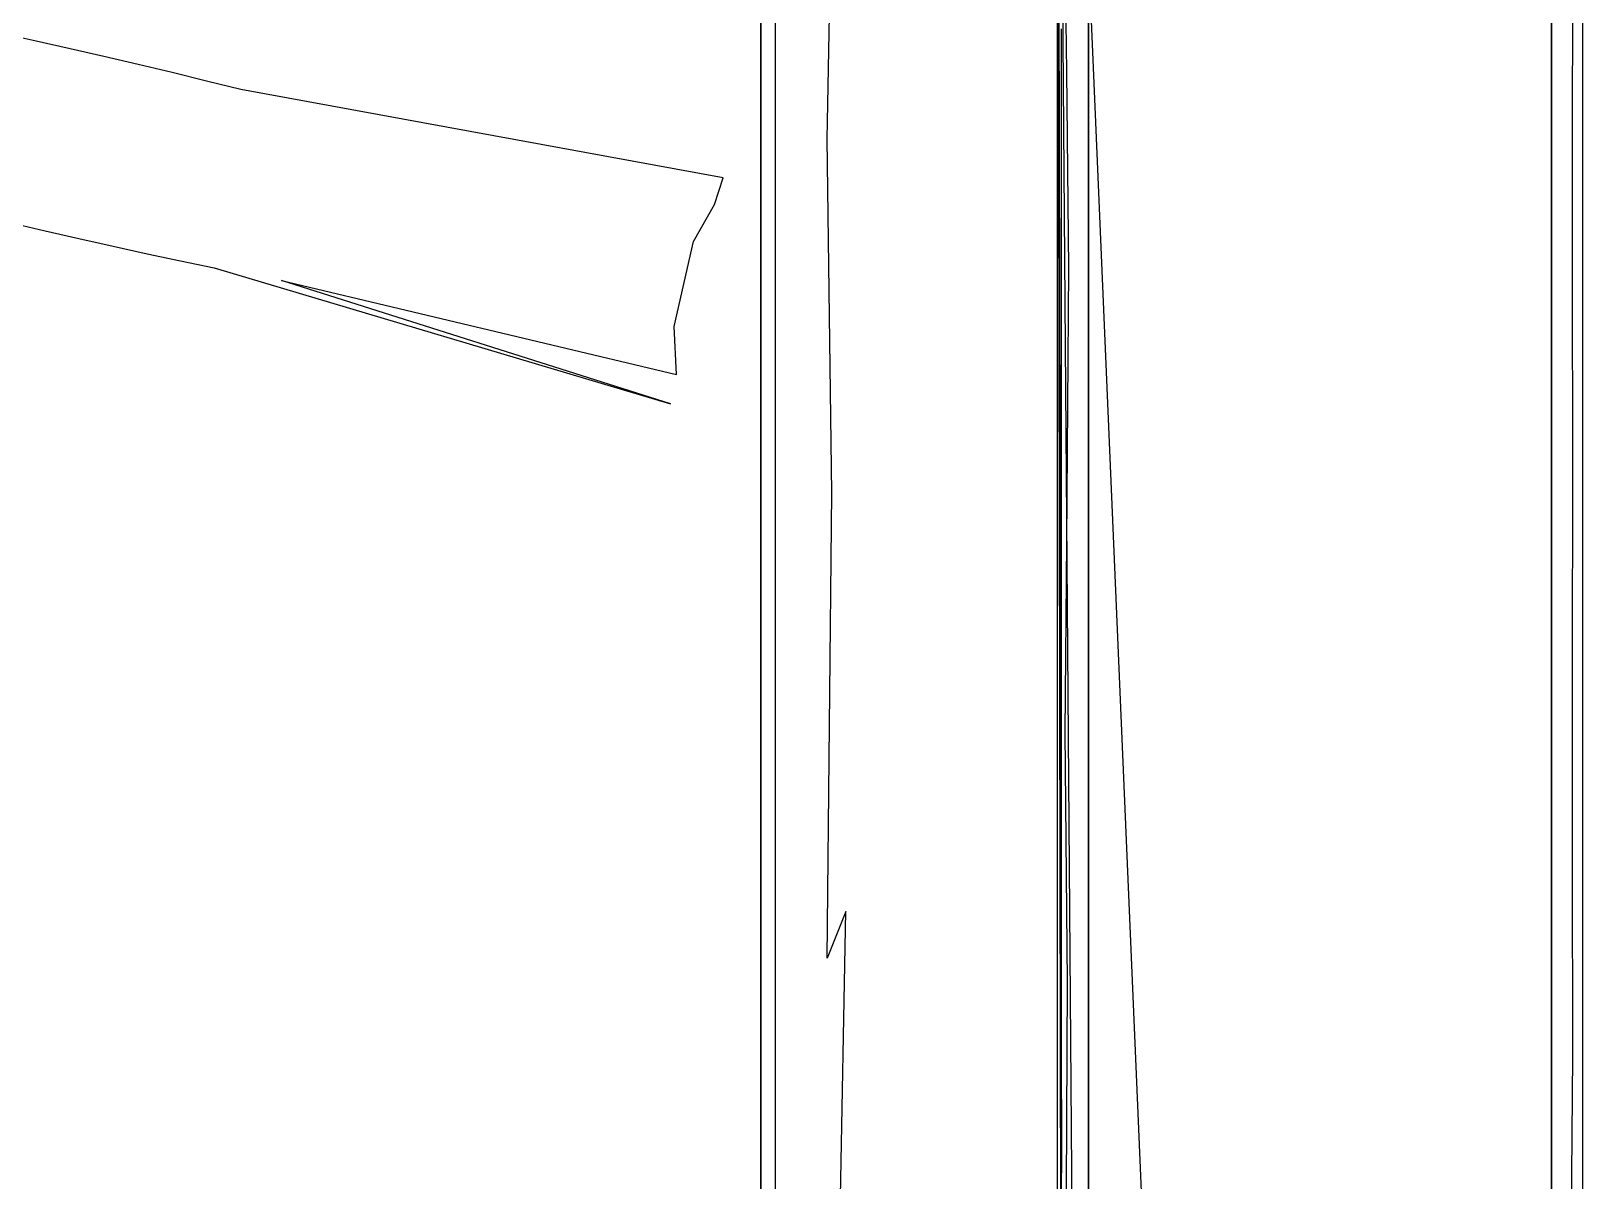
# Model space of a CAD drawing. Extents: x -23.2 to 18.8, y -18.4 to 11.3.
# Drawn here: x 4.4619 to 4.9561, y -0.2562 to 0.11 of the extents above; entities that cross this region are included whole.
import ezdxf

# ---------------------------------------------------------------- set-up
doc = ezdxf.new("R2010")
doc.units = 0
doc.layers.add('FURNISHINGELEMENT', color=8, linetype='Continuous')

msp = doc.modelspace()

# ---------------------------------------------------------------- linework, layer by layer
at = {"layer": 'FURNISHINGELEMENT'}
for p, q in [((4.94614, -0.40976, 4.10996), (4.94614, 0.53418, 4.10996)), ((4.94614, -0.35976, 4.09656), (4.94614, 0.53418, 4.09656)), ((4.95614, -0.40976, 4.09996), (4.95614, 0.53418, 4.09996)), ((4.78856, 0.37145, 4.09996), (4.79008, -0.25364, 4.09996)), ((4.78856, 0.37145, 4.09996), (4.79008, -0.37509, 4.09996)), ((4.78856, 0.37145, 4.09996), (4.79008, -0.40196, 4.09996)), ((4.78856, 0.37145, 4.09996), (4.79008, -0.41153, 4.09996)), ((4.78856, 0.37145, 4.09996), (4.79454, -0.42816, 4.09996)), ((4.78856, 0.37145, 4.09996), (4.82335, -0.44479, 4.09996)), ((4.78864, 0.36576, 4.09996), (4.78864, -0.41153, 4.09996)), ((4.79864, 0.36576, 4.10996), (4.79864, -0.41153, 4.10996)), ((4.79864, 0.36576, 4.09656), (4.79864, -0.36153, 4.09656)), ((4.69436, -0.36952, 3.81737), (4.69436, 0.26048, 3.81737)), ((4.95282, 0.09171, 4.10741), (4.95353, 0.17532, 4.1067)), ((4.95282, 0.09171, 4.10741), (4.95353, 0.17532, 4.1067)), ((4.79864, 0.07428, 4.10996), (4.79864, 0.17144, 4.10996)), ((4.71539, 0.07556, 3.79922), (4.71724, 0.16603, 3.79631)), ((4.79092, 0.15603, 4.10633), (4.79167, 0.09715, 4.10714)), ((4.79092, 0.15603, 4.10633), (4.79167, 0.09715, 4.10714)), ((4.69436, 0.12975, 3.81737), (4.69436, -0.00099, 3.81737)), ((4.94614, 0.12121, 4.10996), (4.94614, 0.06221, 4.10996)), ((4.699, 0.10694, 3.81731), (4.699, 0.11805, 3.81731)), ((4.4635, 0.1068, 4.15838), (4.45192, 0.10933, 4.15857)), ((4.79008, 0.09857, 4.09996), (4.79008, 0.11071, 4.09996)), ((4.79008, 0.09857, 4.09996), (4.79008, 0.11071, 4.09996)), ((4.79008, 0.09857, 4.09996), (4.79008, 0.11071, 4.09996)), ((4.79008, 0.09857, 4.09996), (4.79008, 0.11071, 4.09996)), ((4.79008, 0.09857, 4.09996), (4.79008, 0.11071, 4.09996)), ((4.79008, 0.09857, 4.09996), (4.79008, 0.11071, 4.09996)), ((4.47431, 0.10435, 4.15832), (4.4635, 0.1068, 4.15838)), ((4.48511, 0.1019, 4.15826), (4.47431, 0.10435, 4.15832)), ((4.699, 0.09945, 3.81731), (4.699, 0.10694, 3.81731)), ((4.49599, 0.09934, 4.15834), (4.48511, 0.1019, 4.15826)), ((4.50686, 0.09678, 4.15841), (4.49599, 0.09934, 4.15834)), ((4.699, 0.08695, 3.81731), (4.699, 0.09945, 3.81731)), ((4.51777, 0.09408, 4.15866), (4.50686, 0.09678, 4.15841)), ((4.52868, 0.09138, 4.1589), (4.51777, 0.09408, 4.15866)), ((4.79008, 0.09801, 4.09996), (4.79008, 0.09857, 4.09996)), ((4.79008, 0.09801, 4.09996), (4.79008, 0.09857, 4.09996)), ((4.79008, 0.09801, 4.09996), (4.79008, 0.09857, 4.09996)), ((4.79008, 0.09801, 4.09996), (4.79008, 0.09857, 4.09996)), ((4.79008, 0.09801, 4.09996), (4.79008, 0.09857, 4.09996)), ((4.79008, 0.09801, 4.09996), (4.79008, 0.09857, 4.09996)), ((4.79008, 0.08642, 4.09996), (4.79008, 0.09801, 4.09996)), ((4.79008, 0.08642, 4.09996), (4.79008, 0.09801, 4.09996)), ((4.79008, 0.08642, 4.09996), (4.79008, 0.09801, 4.09996)), ((4.79008, 0.08642, 4.09996), (4.79008, 0.09801, 4.09996)), ((4.79008, 0.08642, 4.09996), (4.79008, 0.09801, 4.09996)), ((4.79008, 0.08642, 4.09996), (4.79008, 0.09801, 4.09996)), ((4.79167, 0.09715, 4.10714), (4.7923, 0.03437, 4.1077)), ((4.79167, 0.09715, 4.10714), (4.7923, 0.03437, 4.1077)), ((4.68235, 0.06327, 4.14628), (4.52868, 0.09138, 4.1589)), ((4.95279, 0.03163, 4.10743), (4.95282, 0.09171, 4.10741)), ((4.95279, 0.03163, 4.10743), (4.95282, 0.09171, 4.10741)), ((4.699, 0.08084, 3.81731), (4.699, 0.08695, 3.81731)), ((4.79008, 0.07889, 4.09996), (4.79008, 0.08642, 4.09996)), ((4.79008, 0.07889, 4.09996), (4.79008, 0.08642, 4.09996)), ((4.79008, 0.07889, 4.09996), (4.79008, 0.08642, 4.09996)), ((4.79008, 0.07889, 4.09996), (4.79008, 0.08642, 4.09996)), ((4.79008, 0.07889, 4.09996), (4.79008, 0.08642, 4.09996)), ((4.79008, 0.07889, 4.09996), (4.79008, 0.08642, 4.09996)), ((4.699, 0.06695, 3.81731), (4.699, 0.08084, 3.81731)), ((4.71688, -0.03706, 3.79688), (4.71539, 0.07556, 3.79922)), ((4.79008, 0.07428, 4.09996), (4.79008, 0.07889, 4.09996)), ((4.79008, 0.07428, 4.09996), (4.79008, 0.07889, 4.09996)), ((4.79008, 0.07428, 4.09996), (4.79008, 0.07889, 4.09996)), ((4.79008, 0.07428, 4.09996), (4.79008, 0.07889, 4.09996)), ((4.79008, 0.07428, 4.09996), (4.79008, 0.07889, 4.09996)), ((4.79008, 0.07428, 4.09996), (4.79008, 0.07889, 4.09996)), ((4.79008, 0.06213, 4.09996), (4.79008, 0.07428, 4.09996)), ((4.79008, 0.06213, 4.09996), (4.79008, 0.07428, 4.09996)), ((4.79008, 0.06213, 4.09996), (4.79008, 0.07428, 4.09996)), ((4.79008, 0.06213, 4.09996), (4.79008, 0.07428, 4.09996)), ((4.79008, 0.06213, 4.09996), (4.79008, 0.07428, 4.09996)), ((4.79008, 0.06213, 4.09996), (4.79008, 0.07428, 4.09996)), ((4.79864, -0.02288, 4.10996), (4.79864, 0.07428, 4.10996)), ((4.699, 0.06224, 3.81731), (4.699, 0.06695, 3.81731)), ((4.6796, 0.05474, 4.16116), (4.68235, 0.06327, 4.14628)), ((4.699, 0.04696, 3.81731), (4.699, 0.06224, 3.81731)), ((4.79008, 0.05976, 4.09996), (4.79008, 0.06213, 4.09996)), ((4.79008, 0.05976, 4.09996), (4.79008, 0.06213, 4.09996)), ((4.79008, 0.05976, 4.09996), (4.79008, 0.06213, 4.09996)), ((4.79008, 0.05976, 4.09996), (4.79008, 0.06213, 4.09996)), ((4.79008, 0.05976, 4.09996), (4.79008, 0.06213, 4.09996)), ((4.79008, 0.05976, 4.09996), (4.79008, 0.06213, 4.09996)), ((4.79008, 0.04999, 4.09996), (4.79008, 0.05976, 4.09996)), ((4.79008, 0.04999, 4.09996), (4.79008, 0.05976, 4.09996)), ((4.79008, 0.04999, 4.09996), (4.79008, 0.05976, 4.09996)), ((4.79008, 0.04999, 4.09996), (4.79008, 0.05976, 4.09996)), ((4.79008, 0.04999, 4.09996), (4.79008, 0.05976, 4.09996)), ((4.79008, 0.04999, 4.09996), (4.79008, 0.05976, 4.09996)), ((4.94614, 0.06221, 4.10996), (4.94614, -0.00057, 4.10996)), ((4.67288, 0.043, 4.17216), (4.6796, 0.05474, 4.16116)), ((4.79008, 0.04503, 4.09996), (4.79008, 0.04999, 4.09996)), ((4.79008, 0.04503, 4.09996), (4.79008, 0.04999, 4.09996)), ((4.79008, 0.04503, 4.09996), (4.79008, 0.04999, 4.09996)), ((4.79008, 0.04503, 4.09996), (4.79008, 0.04999, 4.09996)), ((4.79008, 0.04503, 4.09996), (4.79008, 0.04999, 4.09996)), ((4.79008, 0.04503, 4.09996), (4.79008, 0.04999, 4.09996)), ((4.4556, 0.04894, 4.15795), (4.46638, 0.04643, 4.15793)), ((4.46638, 0.04643, 4.15793), (4.47716, 0.04393, 4.1579)), ((4.699, 0.04363, 3.81731), (4.699, 0.04696, 3.81731)), ((4.79008, 0.03784, 4.09996), (4.79008, 0.04503, 4.09996)), ((4.79008, 0.03784, 4.09996), (4.79008, 0.04503, 4.09996)), ((4.79008, 0.03784, 4.09996), (4.79008, 0.04503, 4.09996)), ((4.79008, 0.03784, 4.09996), (4.79008, 0.04503, 4.09996)), ((4.79008, 0.03784, 4.09996), (4.79008, 0.04503, 4.09996)), ((4.79008, 0.03784, 4.09996), (4.79008, 0.04503, 4.09996)), ((4.47716, 0.04393, 4.1579), (4.488, 0.04151, 4.15801)), ((4.488, 0.04151, 4.15801), (4.49884, 0.0391, 4.15812)), ((4.66674, 0.0159, 4.17182), (4.67288, 0.043, 4.17216)), ((4.699, 0.02697, 3.81731), (4.699, 0.04363, 3.81731)), ((4.49884, 0.0391, 4.15812), (4.50952, 0.03686, 4.1584)), ((4.50952, 0.03686, 4.1584), (4.52019, 0.03461, 4.15869)), ((4.52019, 0.03461, 4.15869), (4.66555, -0.00872, 4.14072)), ((4.79008, 0.03031, 4.09996), (4.79008, 0.03784, 4.09996)), ((4.79008, 0.03031, 4.09996), (4.79008, 0.03784, 4.09996)), ((4.79008, 0.03031, 4.09996), (4.79008, 0.03784, 4.09996)), ((4.79008, 0.03031, 4.09996), (4.79008, 0.03784, 4.09996)), ((4.79008, 0.03031, 4.09996), (4.79008, 0.03784, 4.09996)), ((4.79008, 0.03031, 4.09996), (4.79008, 0.03784, 4.09996)), ((4.54163, 0.03053, 4.15975), (4.66743, 0.00065, 4.15864)), ((4.66555, -0.00872, 4.14072), (4.54163, 0.03053, 4.15975)), ((4.79008, 0.0257, 4.09996), (4.79008, 0.03031, 4.09996)), ((4.79008, 0.0257, 4.09996), (4.79008, 0.03031, 4.09996)), ((4.79008, 0.0257, 4.09996), (4.79008, 0.03031, 4.09996)), ((4.79008, 0.0257, 4.09996), (4.79008, 0.03031, 4.09996)), ((4.79008, 0.0257, 4.09996), (4.79008, 0.03031, 4.09996)), ((4.79008, 0.0257, 4.09996), (4.79008, 0.03031, 4.09996)), ((4.7923, 0.03437, 4.1077), (4.79162, -0.05267, 4.10709)), ((4.7923, 0.03437, 4.1077), (4.79162, -0.05267, 4.10709)), ((4.95289, -0.02764, 4.10734), (4.95279, 0.03163, 4.10743)), ((4.95289, -0.02764, 4.10734), (4.95279, 0.03163, 4.10743)), ((4.699, 0.02503, 3.81731), (4.699, 0.02697, 3.81731)), ((4.699, 0.00697, 3.81731), (4.699, 0.02503, 3.81731)), ((4.79008, 0.01558, 4.09996), (4.79008, 0.0257, 4.09996)), ((4.79008, 0.01558, 4.09996), (4.79008, 0.0257, 4.09996)), ((4.79008, 0.01558, 4.09996), (4.79008, 0.0257, 4.09996)), ((4.79008, 0.01558, 4.09996), (4.79008, 0.0257, 4.09996)), ((4.79008, 0.01558, 4.09996), (4.79008, 0.0257, 4.09996)), ((4.79008, 0.01558, 4.09996), (4.79008, 0.0257, 4.09996)), ((4.66743, 0.00065, 4.15864), (4.66674, 0.0159, 4.17182)), ((4.79008, 0.01355, 4.09996), (4.79008, 0.01558, 4.09996)), ((4.79008, 0.01355, 4.09996), (4.79008, 0.01558, 4.09996)), ((4.79008, 0.01355, 4.09996), (4.79008, 0.01558, 4.09996)), ((4.79008, 0.01355, 4.09996), (4.79008, 0.01558, 4.09996)), ((4.79008, 0.01355, 4.09996), (4.79008, 0.01558, 4.09996)), ((4.79008, 0.01355, 4.09996), (4.79008, 0.01558, 4.09996)), ((4.79008, 0.00141, 4.09996), (4.79008, 0.01355, 4.09996)), ((4.79008, 0.00141, 4.09996), (4.79008, 0.01355, 4.09996)), ((4.79008, 0.00141, 4.09996), (4.79008, 0.01355, 4.09996)), ((4.79008, 0.00141, 4.09996), (4.79008, 0.01355, 4.09996)), ((4.79008, 0.00141, 4.09996), (4.79008, 0.01355, 4.09996)), ((4.79008, 0.00141, 4.09996), (4.79008, 0.01355, 4.09996)), ((4.699, 0.00642, 3.81731), (4.699, 0.00697, 3.81731)), ((4.699, -0.01218, 3.81731), (4.699, 0.00642, 3.81731)), ((4.79008, -0.01074, 4.09996), (4.79008, 0.00141, 4.09996)), ((4.79008, -0.01074, 4.09996), (4.79008, 0.00141, 4.09996)), ((4.79008, -0.01074, 4.09996), (4.79008, 0.00141, 4.09996)), ((4.79008, -0.01074, 4.09996), (4.79008, 0.00141, 4.09996)), ((4.79008, -0.01074, 4.09996), (4.79008, 0.00141, 4.09996)), ((4.79008, -0.01074, 4.09996), (4.79008, 0.00141, 4.09996)), ((4.69436, -0.00099, 3.81737), (4.69436, -0.11989, 3.81737)), ((4.94614, -0.00057, 4.10996), (4.94614, -0.06336, 4.10996)), ((4.699, -0.01302, 3.81731), (4.699, -0.01218, 3.81731)), ((4.699, -0.03079, 3.81731), (4.699, -0.01302, 3.81731)), ((4.79008, -0.01388, 4.09996), (4.79008, -0.01074, 4.09996)), ((4.79008, -0.01388, 4.09996), (4.79008, -0.01074, 4.09996)), ((4.79008, -0.01388, 4.09996), (4.79008, -0.01074, 4.09996)), ((4.79008, -0.01388, 4.09996), (4.79008, -0.01074, 4.09996)), ((4.79008, -0.01388, 4.09996), (4.79008, -0.01074, 4.09996)), ((4.79008, -0.01388, 4.09996), (4.79008, -0.01074, 4.09996)), ((4.79008, -0.02288, 4.09996), (4.79008, -0.01388, 4.09996)), ((4.79008, -0.02288, 4.09996), (4.79008, -0.01388, 4.09996)), ((4.79008, -0.02288, 4.09996), (4.79008, -0.01388, 4.09996)), ((4.79008, -0.02288, 4.09996), (4.79008, -0.01388, 4.09996)), ((4.79008, -0.02288, 4.09996), (4.79008, -0.01388, 4.09996)), ((4.79008, -0.02288, 4.09996), (4.79008, -0.01388, 4.09996)), ((4.79008, -0.02861, 4.09996), (4.79008, -0.02288, 4.09996)), ((4.79008, -0.02861, 4.09996), (4.79008, -0.02288, 4.09996)), ((4.79008, -0.02861, 4.09996), (4.79008, -0.02288, 4.09996)), ((4.79008, -0.02861, 4.09996), (4.79008, -0.02288, 4.09996)), ((4.79008, -0.02861, 4.09996), (4.79008, -0.02288, 4.09996)), ((4.79008, -0.02861, 4.09996), (4.79008, -0.02288, 4.09996)), ((4.79864, -0.12004, 4.10996), (4.79864, -0.02288, 4.10996)), ((4.79008, -0.03503, 4.09996), (4.79008, -0.02861, 4.09996)), ((4.79008, -0.03503, 4.09996), (4.79008, -0.02861, 4.09996)), ((4.79008, -0.03503, 4.09996), (4.79008, -0.02861, 4.09996)), ((4.79008, -0.03503, 4.09996), (4.79008, -0.02861, 4.09996)), ((4.79008, -0.03503, 4.09996), (4.79008, -0.02861, 4.09996)), ((4.79008, -0.03503, 4.09996), (4.79008, -0.02861, 4.09996)), ((4.95276, -0.09475, 4.10746), (4.95289, -0.02764, 4.10734)), ((4.95276, -0.09475, 4.10746), (4.95289, -0.02764, 4.10734)), ((4.699, -0.03301, 3.81731), (4.699, -0.03079, 3.81731)), ((4.699, -0.05217, 3.81731), (4.699, -0.03301, 3.81731)), ((4.71549, -0.18531, 3.79907), (4.71688, -0.03706, 3.79688)), ((4.79008, -0.04333, 4.09996), (4.79008, -0.03503, 4.09996)), ((4.79008, -0.04333, 4.09996), (4.79008, -0.03503, 4.09996)), ((4.79008, -0.04333, 4.09996), (4.79008, -0.03503, 4.09996)), ((4.79008, -0.04333, 4.09996), (4.79008, -0.03503, 4.09996)), ((4.79008, -0.04333, 4.09996), (4.79008, -0.03503, 4.09996)), ((4.79008, -0.04333, 4.09996), (4.79008, -0.03503, 4.09996)), ((4.79008, -0.04717, 4.09996), (4.79008, -0.04333, 4.09996)), ((4.79008, -0.04717, 4.09996), (4.79008, -0.04333, 4.09996)), ((4.79008, -0.04717, 4.09996), (4.79008, -0.04333, 4.09996)), ((4.79008, -0.04717, 4.09996), (4.79008, -0.04333, 4.09996)), ((4.79008, -0.04717, 4.09996), (4.79008, -0.04333, 4.09996)), ((4.79008, -0.04717, 4.09996), (4.79008, -0.04333, 4.09996)), ((4.79008, -0.05806, 4.09996), (4.79008, -0.04717, 4.09996)), ((4.79008, -0.05806, 4.09996), (4.79008, -0.04717, 4.09996)), ((4.79008, -0.05806, 4.09996), (4.79008, -0.04717, 4.09996)), ((4.79008, -0.05806, 4.09996), (4.79008, -0.04717, 4.09996)), ((4.79008, -0.05806, 4.09996), (4.79008, -0.04717, 4.09996)), ((4.79008, -0.05806, 4.09996), (4.79008, -0.04717, 4.09996)), ((4.699, -0.05301, 3.81731), (4.699, -0.05217, 3.81731)), ((4.699, -0.07161, 3.81731), (4.699, -0.05301, 3.81731)), ((4.79162, -0.05267, 4.10709), (4.79111, -0.1134, 4.10655)), ((4.79162, -0.05267, 4.10709), (4.79111, -0.1134, 4.10655)), ((4.79008, -0.05932, 4.09996), (4.79008, -0.05806, 4.09996)), ((4.79008, -0.05932, 4.09996), (4.79008, -0.05806, 4.09996)), ((4.79008, -0.05932, 4.09996), (4.79008, -0.05806, 4.09996)), ((4.79008, -0.05932, 4.09996), (4.79008, -0.05806, 4.09996)), ((4.79008, -0.05932, 4.09996), (4.79008, -0.05806, 4.09996)), ((4.79008, -0.05932, 4.09996), (4.79008, -0.05806, 4.09996)), ((4.79008, -0.07146, 4.09996), (4.79008, -0.05932, 4.09996)), ((4.79008, -0.07146, 4.09996), (4.79008, -0.05932, 4.09996)), ((4.79008, -0.07146, 4.09996), (4.79008, -0.05932, 4.09996)), ((4.79008, -0.07146, 4.09996), (4.79008, -0.05932, 4.09996)), ((4.79008, -0.07146, 4.09996), (4.79008, -0.05932, 4.09996)), ((4.79008, -0.07146, 4.09996), (4.79008, -0.05932, 4.09996)), ((4.94614, -0.06336, 4.10996), (4.94614, -0.12614, 4.10996)), ((4.699, -0.07355, 3.81731), (4.699, -0.07161, 3.81731)), ((4.699, -0.09022, 3.81731), (4.699, -0.07355, 3.81731)), ((4.79008, -0.07279, 4.09996), (4.79008, -0.07146, 4.09996)), ((4.79008, -0.07279, 4.09996), (4.79008, -0.07146, 4.09996)), ((4.79008, -0.07279, 4.09996), (4.79008, -0.07146, 4.09996)), ((4.79008, -0.07279, 4.09996), (4.79008, -0.07146, 4.09996)), ((4.79008, -0.07279, 4.09996), (4.79008, -0.07146, 4.09996)), ((4.79008, -0.07279, 4.09996), (4.79008, -0.07146, 4.09996)), ((4.79008, -0.08361, 4.09996), (4.79008, -0.07279, 4.09996)), ((4.79008, -0.08361, 4.09996), (4.79008, -0.07279, 4.09996)), ((4.79008, -0.08361, 4.09996), (4.79008, -0.07279, 4.09996)), ((4.79008, -0.08361, 4.09996), (4.79008, -0.07279, 4.09996)), ((4.79008, -0.08361, 4.09996), (4.79008, -0.07279, 4.09996)), ((4.79008, -0.08361, 4.09996), (4.79008, -0.07279, 4.09996)), ((4.79008, -0.08752, 4.09996), (4.79008, -0.08361, 4.09996)), ((4.79008, -0.08752, 4.09996), (4.79008, -0.08361, 4.09996)), ((4.79008, -0.08752, 4.09996), (4.79008, -0.08361, 4.09996)), ((4.79008, -0.08752, 4.09996), (4.79008, -0.08361, 4.09996)), ((4.79008, -0.08752, 4.09996), (4.79008, -0.08361, 4.09996)), ((4.79008, -0.08752, 4.09996), (4.79008, -0.08361, 4.09996)), ((4.79008, -0.09575, 4.09996), (4.79008, -0.08752, 4.09996)), ((4.79008, -0.09575, 4.09996), (4.79008, -0.08752, 4.09996)), ((4.79008, -0.09575, 4.09996), (4.79008, -0.08752, 4.09996)), ((4.79008, -0.09575, 4.09996), (4.79008, -0.08752, 4.09996)), ((4.79008, -0.09575, 4.09996), (4.79008, -0.08752, 4.09996)), ((4.79008, -0.09575, 4.09996), (4.79008, -0.08752, 4.09996)), ((4.699, -0.09494, 3.81731), (4.699, -0.09022, 3.81731)), ((4.699, -0.10882, 3.81731), (4.699, -0.09494, 3.81731)), ((4.79008, -0.10224, 4.09996), (4.79008, -0.09575, 4.09996)), ((4.79008, -0.10224, 4.09996), (4.79008, -0.09575, 4.09996)), ((4.79008, -0.10224, 4.09996), (4.79008, -0.09575, 4.09996)), ((4.79008, -0.10224, 4.09996), (4.79008, -0.09575, 4.09996)), ((4.79008, -0.10224, 4.09996), (4.79008, -0.09575, 4.09996)), ((4.79008, -0.10224, 4.09996), (4.79008, -0.09575, 4.09996)), ((4.95286, -0.15423, 4.10737), (4.95276, -0.09475, 4.10746)), ((4.95286, -0.15423, 4.10737), (4.95276, -0.09475, 4.10746)), ((4.79008, -0.1079, 4.09996), (4.79008, -0.10224, 4.09996)), ((4.79008, -0.1079, 4.09996), (4.79008, -0.10224, 4.09996)), ((4.79008, -0.1079, 4.09996), (4.79008, -0.10224, 4.09996)), ((4.79008, -0.1079, 4.09996), (4.79008, -0.10224, 4.09996)), ((4.79008, -0.1079, 4.09996), (4.79008, -0.10224, 4.09996)), ((4.79008, -0.1079, 4.09996), (4.79008, -0.10224, 4.09996)), ((4.79008, -0.11697, 4.09996), (4.79008, -0.1079, 4.09996)), ((4.79008, -0.11697, 4.09996), (4.79008, -0.1079, 4.09996)), ((4.79008, -0.11697, 4.09996), (4.79008, -0.1079, 4.09996)), ((4.79008, -0.11697, 4.09996), (4.79008, -0.1079, 4.09996)), ((4.79008, -0.11697, 4.09996), (4.79008, -0.1079, 4.09996)), ((4.79008, -0.11697, 4.09996), (4.79008, -0.1079, 4.09996)), ((4.699, -0.11632, 3.81731), (4.699, -0.10882, 3.81731)), ((4.79111, -0.1134, 4.10655), (4.79183, -0.19292, 4.10729)), ((4.79111, -0.1134, 4.10655), (4.79183, -0.19292, 4.10729)), ((4.699, -0.12743, 3.81731), (4.699, -0.11632, 3.81731)), ((4.79008, -0.12004, 4.09996), (4.79008, -0.11697, 4.09996)), ((4.79008, -0.12004, 4.09996), (4.79008, -0.11697, 4.09996)), ((4.79008, -0.12004, 4.09996), (4.79008, -0.11697, 4.09996)), ((4.79008, -0.12004, 4.09996), (4.79008, -0.11697, 4.09996)), ((4.79008, -0.12004, 4.09996), (4.79008, -0.11697, 4.09996)), ((4.79008, -0.12004, 4.09996), (4.79008, -0.11697, 4.09996)), ((4.69436, -0.11989, 3.81737), (4.69436, -0.23878, 3.81737)), ((4.79008, -0.13219, 4.09996), (4.79008, -0.12004, 4.09996)), ((4.79008, -0.13219, 4.09996), (4.79008, -0.12004, 4.09996)), ((4.79008, -0.13219, 4.09996), (4.79008, -0.12004, 4.09996)), ((4.79008, -0.13219, 4.09996), (4.79008, -0.12004, 4.09996)), ((4.79008, -0.13219, 4.09996), (4.79008, -0.12004, 4.09996)), ((4.79008, -0.13219, 4.09996), (4.79008, -0.12004, 4.09996)), ((4.79864, -0.16863, 4.10996), (4.79864, -0.12004, 4.10996)), ((4.699, -0.1377, 3.81731), (4.699, -0.12743, 3.81731)), ((4.94614, -0.12614, 4.10996), (4.94614, -0.18893, 4.10996)), ((4.79008, -0.14433, 4.09996), (4.79008, -0.13219, 4.09996)), ((4.79008, -0.14433, 4.09996), (4.79008, -0.13219, 4.09996)), ((4.79008, -0.14433, 4.09996), (4.79008, -0.13219, 4.09996)), ((4.79008, -0.14433, 4.09996), (4.79008, -0.13219, 4.09996)), ((4.79008, -0.14433, 4.09996), (4.79008, -0.13219, 4.09996)), ((4.79008, -0.14433, 4.09996), (4.79008, -0.13219, 4.09996)), ((4.699, -0.14603, 3.81731), (4.699, -0.1377, 3.81731)), ((4.699, -0.15908, 3.81731), (4.699, -0.14603, 3.81731)), ((4.79008, -0.14643, 4.09996), (4.79008, -0.14433, 4.09996)), ((4.79008, -0.14643, 4.09996), (4.79008, -0.14433, 4.09996)), ((4.79008, -0.14643, 4.09996), (4.79008, -0.14433, 4.09996)), ((4.79008, -0.14643, 4.09996), (4.79008, -0.14433, 4.09996)), ((4.79008, -0.14643, 4.09996), (4.79008, -0.14433, 4.09996)), ((4.79008, -0.14643, 4.09996), (4.79008, -0.14433, 4.09996)), ((4.79008, -0.15648, 4.09996), (4.79008, -0.14643, 4.09996)), ((4.79008, -0.15648, 4.09996), (4.79008, -0.14643, 4.09996)), ((4.79008, -0.15648, 4.09996), (4.79008, -0.14643, 4.09996)), ((4.79008, -0.15648, 4.09996), (4.79008, -0.14643, 4.09996)), ((4.79008, -0.15648, 4.09996), (4.79008, -0.14643, 4.09996)), ((4.79008, -0.15648, 4.09996), (4.79008, -0.14643, 4.09996)), ((4.79008, -0.16116, 4.09996), (4.79008, -0.15648, 4.09996)), ((4.79008, -0.16116, 4.09996), (4.79008, -0.15648, 4.09996)), ((4.79008, -0.16116, 4.09996), (4.79008, -0.15648, 4.09996)), ((4.79008, -0.16116, 4.09996), (4.79008, -0.15648, 4.09996)), ((4.79008, -0.16116, 4.09996), (4.79008, -0.15648, 4.09996)), ((4.79008, -0.16116, 4.09996), (4.79008, -0.15648, 4.09996)), ((4.95288, -0.21653, 4.10735), (4.95286, -0.15423, 4.10737)), ((4.95288, -0.21653, 4.10735), (4.95286, -0.15423, 4.10737)), ((4.699, -0.16464, 3.81731), (4.699, -0.15908, 3.81731)), ((4.79008, -0.16863, 4.09996), (4.79008, -0.16116, 4.09996)), ((4.79008, -0.16863, 4.09996), (4.79008, -0.16116, 4.09996)), ((4.79008, -0.16863, 4.09996), (4.79008, -0.16116, 4.09996)), ((4.79008, -0.16863, 4.09996), (4.79008, -0.16116, 4.09996)), ((4.79008, -0.16863, 4.09996), (4.79008, -0.16116, 4.09996)), ((4.79008, -0.16863, 4.09996), (4.79008, -0.16116, 4.09996)), ((4.699, -0.18046, 3.81731), (4.699, -0.16464, 3.81731)), ((4.72134, -0.17037, 3.78895), (4.71549, -0.18531, 3.79907)), ((4.71958, -0.26826, 3.79229), (4.72134, -0.17037, 3.78895)), ((4.79008, -0.17588, 4.09996), (4.79008, -0.16863, 4.09996)), ((4.79008, -0.17588, 4.09996), (4.79008, -0.16863, 4.09996)), ((4.79008, -0.17588, 4.09996), (4.79008, -0.16863, 4.09996)), ((4.79008, -0.17588, 4.09996), (4.79008, -0.16863, 4.09996)), ((4.79008, -0.17588, 4.09996), (4.79008, -0.16863, 4.09996)), ((4.79008, -0.17588, 4.09996), (4.79008, -0.16863, 4.09996)), ((4.79864, -0.21721, 4.10996), (4.79864, -0.16863, 4.10996)), ((4.79008, -0.18077, 4.09996), (4.79008, -0.17588, 4.09996)), ((4.79008, -0.18077, 4.09996), (4.79008, -0.17588, 4.09996)), ((4.79008, -0.18077, 4.09996), (4.79008, -0.17588, 4.09996)), ((4.79008, -0.18077, 4.09996), (4.79008, -0.17588, 4.09996)), ((4.79008, -0.18077, 4.09996), (4.79008, -0.17588, 4.09996)), ((4.79008, -0.18077, 4.09996), (4.79008, -0.17588, 4.09996)), ((4.699, -0.18324, 3.81731), (4.699, -0.18046, 3.81731)), ((4.79008, -0.19061, 4.09996), (4.79008, -0.18077, 4.09996)), ((4.79008, -0.19061, 4.09996), (4.79008, -0.18077, 4.09996)), ((4.79008, -0.19061, 4.09996), (4.79008, -0.18077, 4.09996)), ((4.79008, -0.19061, 4.09996), (4.79008, -0.18077, 4.09996)), ((4.79008, -0.19061, 4.09996), (4.79008, -0.18077, 4.09996)), ((4.79008, -0.19061, 4.09996), (4.79008, -0.18077, 4.09996)), ((4.699, -0.20185, 3.81731), (4.699, -0.18324, 3.81731)), ((4.79008, -0.19292, 4.09996), (4.79008, -0.19061, 4.09996)), ((4.79008, -0.19292, 4.09996), (4.79008, -0.19061, 4.09996)), ((4.79008, -0.19292, 4.09996), (4.79008, -0.19061, 4.09996)), ((4.79008, -0.19292, 4.09996), (4.79008, -0.19061, 4.09996)), ((4.79008, -0.19292, 4.09996), (4.79008, -0.19061, 4.09996)), ((4.79008, -0.19292, 4.09996), (4.79008, -0.19061, 4.09996)), ((4.94614, -0.18893, 4.10996), (4.94614, -0.24414, 4.10996)), ((4.79008, -0.20506, 4.09996), (4.79008, -0.19292, 4.09996)), ((4.79008, -0.20506, 4.09996), (4.79008, -0.19292, 4.09996)), ((4.79008, -0.20506, 4.09996), (4.79008, -0.19292, 4.09996)), ((4.79008, -0.20506, 4.09996), (4.79008, -0.19292, 4.09996)), ((4.79008, -0.20506, 4.09996), (4.79008, -0.19292, 4.09996)), ((4.79008, -0.20506, 4.09996), (4.79008, -0.19292, 4.09996)), ((4.79183, -0.19292, 4.10729), (4.79154, -0.25883, 4.10701)), ((4.79183, -0.19292, 4.10729), (4.79154, -0.25883, 4.10701)), ((4.699, -0.22323, 3.81731), (4.699, -0.20185, 3.81731)), ((4.79008, -0.21721, 4.09996), (4.79008, -0.20506, 4.09996)), ((4.79008, -0.21721, 4.09996), (4.79008, -0.20506, 4.09996)), ((4.79008, -0.21721, 4.09996), (4.79008, -0.20506, 4.09996)), ((4.79008, -0.21721, 4.09996), (4.79008, -0.20506, 4.09996)), ((4.79008, -0.21721, 4.09996), (4.79008, -0.20506, 4.09996)), ((4.79008, -0.21721, 4.09996), (4.79008, -0.20506, 4.09996)), ((4.79008, -0.22007, 4.09996), (4.79008, -0.21721, 4.09996)), ((4.79008, -0.22007, 4.09996), (4.79008, -0.21721, 4.09996)), ((4.79008, -0.22007, 4.09996), (4.79008, -0.21721, 4.09996)), ((4.79008, -0.22007, 4.09996), (4.79008, -0.21721, 4.09996)), ((4.79008, -0.22007, 4.09996), (4.79008, -0.21721, 4.09996)), ((4.79008, -0.22007, 4.09996), (4.79008, -0.21721, 4.09996)), ((4.79864, -0.30111, 4.10996), (4.79864, -0.21721, 4.10996)), ((4.95242, -0.27192, 4.10774), (4.95288, -0.21653, 4.10735)), ((4.95242, -0.27192, 4.10774), (4.95288, -0.21653, 4.10735)), ((4.79008, -0.22935, 4.09996), (4.79008, -0.22007, 4.09996)), ((4.79008, -0.22935, 4.09996), (4.79008, -0.22007, 4.09996)), ((4.79008, -0.22935, 4.09996), (4.79008, -0.22007, 4.09996)), ((4.79008, -0.22935, 4.09996), (4.79008, -0.22007, 4.09996)), ((4.79008, -0.22935, 4.09996), (4.79008, -0.22007, 4.09996)), ((4.79008, -0.22935, 4.09996), (4.79008, -0.22007, 4.09996)), ((4.699, -0.24461, 3.81731), (4.699, -0.22323, 3.81731)), ((4.79008, -0.23479, 4.09996), (4.79008, -0.22935, 4.09996)), ((4.79008, -0.23479, 4.09996), (4.79008, -0.22935, 4.09996)), ((4.79008, -0.23479, 4.09996), (4.79008, -0.22935, 4.09996)), ((4.79008, -0.23479, 4.09996), (4.79008, -0.22935, 4.09996)), ((4.79008, -0.23479, 4.09996), (4.79008, -0.22935, 4.09996)), ((4.79008, -0.23479, 4.09996), (4.79008, -0.22935, 4.09996)), ((4.79008, -0.2415, 4.09996), (4.79008, -0.23479, 4.09996)), ((4.79008, -0.2415, 4.09996), (4.79008, -0.23479, 4.09996)), ((4.79008, -0.2415, 4.09996), (4.79008, -0.23479, 4.09996)), ((4.79008, -0.2415, 4.09996), (4.79008, -0.23479, 4.09996)), ((4.79008, -0.2415, 4.09996), (4.79008, -0.23479, 4.09996)), ((4.79008, -0.2415, 4.09996), (4.79008, -0.23479, 4.09996)), ((4.69436, -0.23878, 3.81737), (4.69436, -0.36952, 3.81737)), ((4.79008, -0.24952, 4.09996), (4.79008, -0.2415, 4.09996)), ((4.79008, -0.24952, 4.09996), (4.79008, -0.2415, 4.09996)), ((4.79008, -0.24952, 4.09996), (4.79008, -0.2415, 4.09996)), ((4.79008, -0.24952, 4.09996), (4.79008, -0.2415, 4.09996)), ((4.79008, -0.24952, 4.09996), (4.79008, -0.2415, 4.09996)), ((4.79008, -0.24952, 4.09996), (4.79008, -0.2415, 4.09996)), ((4.699, -0.26599, 3.81731), (4.699, -0.24461, 3.81731)), ((4.94614, -0.24414, 4.10996), (4.94614, -0.29934, 4.10996)), ((4.79008, -0.25364, 4.09996), (4.79008, -0.24952, 4.09996)), ((4.79008, -0.25364, 4.09996), (4.79008, -0.24952, 4.09996)), ((4.79008, -0.25364, 4.09996), (4.79008, -0.24952, 4.09996)), ((4.79008, -0.25364, 4.09996), (4.79008, -0.24952, 4.09996)), ((4.79008, -0.25364, 4.09996), (4.79008, -0.24952, 4.09996)), ((4.79008, -0.25364, 4.09996), (4.79008, -0.24952, 4.09996)), ((4.79008, -0.26425, 4.09996), (4.79008, -0.25364, 4.09996)), ((4.79008, -0.26425, 4.09996), (4.79008, -0.25364, 4.09996)), ((4.79008, -0.26425, 4.09996), (4.79008, -0.25364, 4.09996)), ((4.79008, -0.26425, 4.09996), (4.79008, -0.25364, 4.09996)), ((4.79008, -0.26425, 4.09996), (4.79008, -0.25364, 4.09996))]:
    msp.add_line(p, q, dxfattribs=at)

doc.saveas('drawing.dxf')
